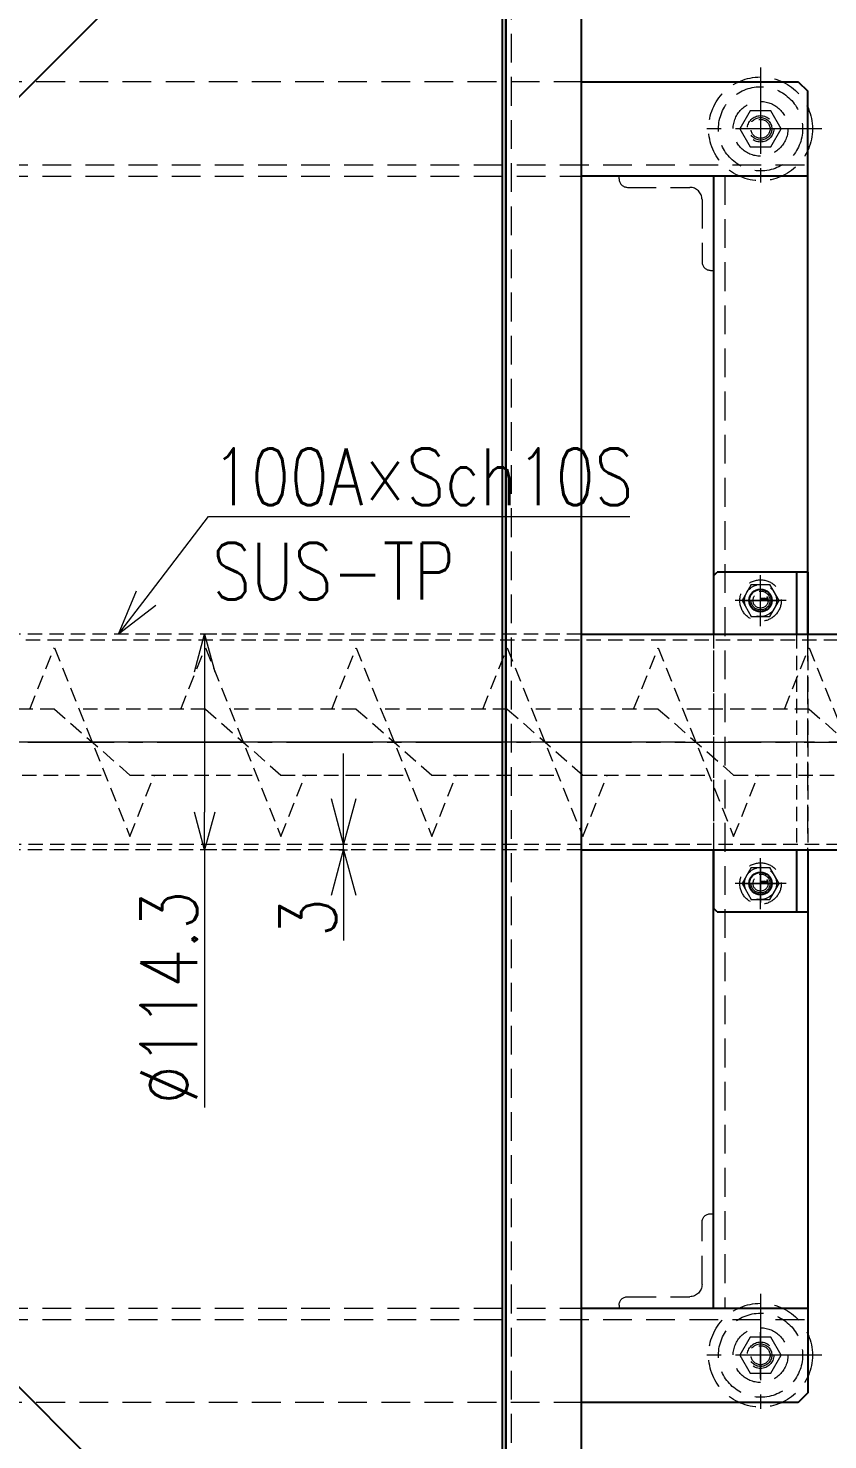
# Model space of a CAD drawing. Header units: millimetres. Extents: x 0 to 38884, y -3675 to 8056.
# Drawn here: x 25919 to 26342, y 4151 to 4900 of the extents above; entities that cross this region are included whole.
import ezdxf
from ezdxf import colors
from ezdxf.entities.mleader import LeaderData, LeaderLine
from ezdxf.math import Vec2, Vec3

# ---------------------------------------------------------------- set-up
doc = ezdxf.new("R2010")
doc.units = ezdxf.units.MM
doc.header["$LTSCALE"] = 2.4
doc.header["$PDMODE"] = 99
doc.header["$PDSIZE"] = 1
for name, pattern in [('CENTER2', [28.575, 19.05, -3.175, 3.175, -3.175]), ('HIDDEN', [9.525, 6.35, -3.175]), ('HIDDEN2', [4.7625, 3.175, -1.5875])]:
    doc.linetypes.add(name, pattern=pattern)
for name, color, linetype, lineweight in [('03_かくれ線', 6, 'HIDDEN2', 13), ('04_HIDDEN', 2, 'HIDDEN', 13), ('04_中心線', 1, 'CENTER2', 9), ('05_CENTER', 4, 'CENTER2', 13), ('07_寸法線', 3, 'Continuous', 9), ('08_DIM', 3, 'Continuous', 13)]:
    doc.layers.add(name, color=color, linetype=linetype, lineweight=lineweight)
doc.layers.add('10_DRAFT', color=8, linetype='Continuous', lineweight=0, plot=False)
doc.styles.add('KSS_TXT', font='txt.shx', dxfattribs={"bigfont": 'extfont2.shx'})
doc.styles.get("Standard").update_dxf_attribs({"font": 'txt.shx', "bigfont": 'extfont2.shx'})
doc.styles.add('寸法用', font='simplex.shx', dxfattribs={"width": 0.8, "bigfont": '@extfont2.shx'})
doc.dimstyles.new('KSS_DIM', dxfattribs={"dimscale": 2, "dimtxt": 3, "dimasz": 2.5, "dimexe": 1.25, "dimexo": 0.625, "dimtad": 1, "dimdsep": 46, "dimtxsty": 'KSS_TXT', "dimblk": 'OPEN30', "dimcen": 0, "dimazin": 2, "dimtfac": 0.75, "dimtmove": 0, "dimatfit": 3, "dimldrblk": 'OPEN30', "dimfxl": 1.25, "dimtolj": 1, "dimarcsym": 0})
doc.dimstyles.new('機械製図用', dxfattribs={"dimtxt": 3.5, "dimasz": 3.5, "dimexe": 2, "dimexo": 0, "dimgap": 1.2, "dimtad": 1, "dimdsep": 46, "dimtxsty": '寸法用', "dimblk": 'OPEN30', "dimcen": 0, "dimclrd": 256, "dimclre": 256, "dimclrt": 7, "dimazin": 2, "dimtm": 1e-09, "dimtfac": 0.75, "dimtmove": 0, "dimatfit": 3, "dimldrblk": 'OPEN30', "dimfxl": 1, "dimlwd": -1, "dimlwe": -1, "dimarcsym": 0})

# ---------------------------------------------------------------- blocks, each defined once
blk = doc.blocks.new('_Open30')
at = {"color": 0, "linetype": 'ByBlock', "lineweight": -2}
for p, q in [((-1, 0.268), (0, 0)), ((0, 0), (-1, -0.268)), ((0, 0), (-1, 0))]:
    blk.add_line(p, q, dxfattribs=at)
blk = doc.blocks.new('*D1185')
at = {"layer": '08_DIM', "color": 0, "lineweight": -2, "transparency": 16777216}
for p, q in [((28211.21, 4437.44), (28211.21, 3666.91)), ((24931.71, 3879.94), (24931.71, 3666.91)), ((24956.71, 3679.41), (28186.21, 3679.41))]:
    blk.add_line(p, q, dxfattribs=at)
at = {"layer": 'Defpoints', "color": 0, "transparency": 16777216}
for p in [(28211.21, 4443.69), (24931.71, 3886.19), (28211.21, 3679.41)]:
    blk.add_point(p, dxfattribs=at)
at = {"layer": '08_DIM', "color": 0, "lineweight": -2, "transparency": 16777216, "xscale": 25, "yscale": 25, "zscale": 25, "rotation": 180}
blk.add_blockref('_Open30', (24931.71, 3679.41), dxfattribs=at)
at = {"layer": '08_DIM', "color": 0, "lineweight": -2, "transparency": 16777216, "xscale": 25, "yscale": 25, "zscale": 25}
blk.add_blockref('_Open30', (28211.21, 3679.41), dxfattribs=at)
at = {"layer": '08_DIM', "color": 0, "transparency": 16777216, "insert": (26571.46, 3700.66), "char_height": 30, "attachment_point": 5, "style": 'KSS_TXT'}
blk.add_mtext('\\A1;3279.5', dxfattribs=at)
blk = doc.blocks.new('*D1198')
at = {"layer": '08_DIM', "color": 0, "lineweight": -2, "transparency": 16777216}
for p, q in [((26471.71, 4409.94), (26471.71, 3755.72)), ((24931.71, 3879.94), (24931.71, 3755.72)), ((24956.71, 3768.22), (26446.71, 3768.22))]:
    blk.add_line(p, q, dxfattribs=at)
at = {"layer": 'Defpoints', "color": 0, "transparency": 16777216}
for p in [(26471.71, 4416.19), (24931.71, 3886.19), (26471.71, 3768.22)]:
    blk.add_point(p, dxfattribs=at)
at = {"layer": '08_DIM', "color": 0, "lineweight": -2, "transparency": 16777216, "xscale": 25, "yscale": 25, "zscale": 25, "rotation": 180}
blk.add_blockref('_Open30', (24931.71, 3768.22), dxfattribs=at)
at = {"layer": '08_DIM', "color": 0, "lineweight": -2, "transparency": 16777216, "xscale": 25, "yscale": 25, "zscale": 25}
blk.add_blockref('_Open30', (26471.71, 3768.22), dxfattribs=at)
at = {"layer": '08_DIM', "color": 0, "transparency": 16777216, "insert": (25701.71, 3789.47), "char_height": 30, "attachment_point": 5, "style": 'KSS_TXT'}
blk.add_mtext('\\A1;1540', dxfattribs=at)
blk = doc.blocks.new('A$C1140449C_1')
at = {"color": 0}
for p, q in [((598, 598), (197.7, 197.7)), ((598, -598), (197.7, -197.7))]:
    blk.add_line(p, q, dxfattribs=at)
for points in [[(600, -600), (-600, -600), (-600, 600), (600, 600)], [(598, -598), (-598, -598), (-598, 598), (598, 598)]]:
    blk.add_lwpolyline(points, close=True, dxfattribs=at)
blk.add_lwpolyline([(600, 600), (640, 600), (640, -600), (600, -600)], close=True)
at = {"layer": '04_HIDDEN'}
blk.add_line((603, -600), (603, 600), dxfattribs=at)
at = {"layer": '05_CENTER'}
blk.add_line((668.35, 0), (-668.35, 0), dxfattribs=at)
blk = doc.blocks.new('A$C01295FB4_1')
blk.add_blockref('A$C1140449C_1', (0, 0))
blk = doc.blocks.new('10b_1')
at = {"color": 0}
for p, q in [((-4.9, 8.49), (-9.8, 0)), ((-4.9, 8.49), (4.9, 8.49)), ((9.8, 0), (4.9, 8.49)), ((-9.8, 0), (-4.9, -8.49)), ((4.9, -8.49), (9.8, 0)), ((-4.9, -8.49), (4.9, -8.49))]:
    blk.add_line(p, q, dxfattribs=at)
at = {"color": 0, "linetype": 'CENTER2'}
for p, q in [((0, -13.51), (0, 13.51)), ((13.51, 0), (-13.51, 0))]:
    blk.add_line(p, q, dxfattribs=at)
at = {"color": 0}
for radius in [11, 8.49, 5, 4]:
    blk.add_circle((0, 0), radius, dxfattribs=at)
at = {"layer": '10_DRAFT', "style": 'KSS_TXT'}
blk.add_text('M10', height=1.25, dxfattribs=at).set_placement((0.26, 0.12))
blk = doc.blocks.new('KK015066_54_5_1')
for p, q in [((1.5, 50), (0, 50)), ((0, 0), (0, 50)), ((6, 12.5), (6, 45.5)), ((0, 0), (50, 0)), ((45.5, 6), (12.5, 6)), ((50, 1.5), (50, 0))]:
    blk.add_line(p, q)
for centre, radius, start, end in [((1.5, 45.5), 4.5, 0, 90), ((12.5, 12.5), 6.5, 180, 270), ((45.5, 1.5), 4.5, 0, 90)]:
    blk.add_arc(centre, radius, start, end)
at = {"flags": 3}
blk.add_attdef('PARAM', (0, 0), '', height=1, dxfattribs=at)
blk = doc.blocks.new('A$C704D04FF_1')
at = {"color": 0}
for points in [[(-675, 375), (325, 375), (325, 420), (320, 425), (-670, 425), (-675, 420)], [(325, 375), (275, 375), (275, -225), (325, -225)], [(-675, -225), (325, -225), (325, -270), (320, -275), (-670, -275), (-675, -270)]]:
    blk.add_lwpolyline(points, close=True, dxfattribs=at)
for centre in [(300, 150), (300, 0)]:
    blk.add_circle(centre, 6, dxfattribs=at)
at = {"layer": '04_HIDDEN'}
for p, q in [((-675, 381), (325, 381)), ((281, 375), (281, -225)), ((-675, -231), (325, -231))]:
    blk.add_line(p, q, dxfattribs=at)
at = {"layer": '05_CENTER'}
for p, q in [((300, 138.95), (300, 161.05)), ((311.05, 150), (288.95, 150)), ((300, -11.05), (300, 11.05)), ((311.05, 0), (288.95, 0))]:
    blk.add_line(p, q, dxfattribs=at)
at = {"color": 0, "rotation": 180}
blk.add_blockref('KK015066_54_5_1', (275, 375), dxfattribs=at)
at = {"color": 0, "xscale": -1}
blk.add_blockref('KK015066_54_5_1', (275, -225), dxfattribs=at)
blk = doc.blocks.new('KC-1275-A-4b_1')
at = {"color": 0}
for p, q in [((-5.48, 9.48), (-10.97, 0)), ((5.48, 9.5), (-5.48, 9.48)), ((10.97, 0), (5.48, 9.5)), ((-10.97, 0), (-5.48, -9.5)), ((5.48, -9.48), (10.97, 0)), ((-5.48, -9.5), (5.48, -9.48))]:
    blk.add_line(p, q, dxfattribs=at)
for radius in [27.5, 22.3, 14.5, 6, 5.05]:
    blk.add_circle((0, 0), radius, dxfattribs=at)
at = {"layer": '05_CENTER', "color": 0}
for p, q in [((0, 32.5), (0, -32.5)), ((32.5, 0), (-32.5, 0))]:
    blk.add_line(p, q, dxfattribs=at)
blk = doc.blocks.new('A$C12B059C0_1')
at = {"layer": '04_HIDDEN'}
for centre in [(300, 400), (300, -250)]:
    blk.add_circle(centre, 7, dxfattribs=at)
at = {"layer": '05_CENTER'}
for p, q in [((300, 412.29), (300, 387.71)), ((312.29, 400), (287.71, 400)), ((300, -262.29), (300, -237.71)), ((312.29, -250), (287.71, -250))]:
    blk.add_line(p, q, dxfattribs=at)
for name, p in [('A$C704D04FF_1', (0, 0)), ('10b_1', (300, 150)), ('10b_1', (300, 0))]:
    blk.add_blockref(name, p)
at = {"layer": '04_HIDDEN', "color": 4}
for p in [(300, 400), (300, -250)]:
    blk.add_blockref('KC-1275-A-4b_1', p, dxfattribs=at)
blk = doc.blocks.new('*D1263')
at = {"layer": '07_寸法線', "transparency": 16777216}
for p, q in [((26018.56, 4578.34), (26010.07, 4578.34)), ((26012.07, 4558.34), (26012.07, 4484.04)), ((26018.56, 4464.04), (26010.07, 4464.04)), ((26012.07, 4464.04), (26012.07, 4327.47))]:
    blk.add_line(p, q, dxfattribs=at)
at = {"layer": 'Defpoints', "color": 0, "transparency": 16777216}
for p in [(26018.56, 4578.34), (26012.07, 4464.04), (26018.56, 4464.04)]:
    blk.add_point(p, dxfattribs=at)
at = {"layer": '07_寸法線', "transparency": 16777216, "xscale": 20, "yscale": 20, "zscale": 20}
for p, rotation in [((26012.07, 4578.34), 90), ((26012.07, 4464.04), 270)]:
    blk.add_blockref('_Open30', p, dxfattribs=dict(at, rotation=rotation))
at = {"layer": '07_寸法線', "color": 7, "transparency": 16777216, "insert": (25993.07, 4385.76), "char_height": 30, "attachment_point": 5, "rotation": 90, "style": '寸法用'}
blk.add_mtext('%%C114.3', dxfattribs=at)
blk = doc.blocks.new('*D1264')
at = {"layer": '07_寸法線', "transparency": 16777216}
for p, q in [((26085.74, 4491.04), (26085.74, 4515.04)), ((26083.16, 4467.04), (26087.74, 4467.04)), ((26085.74, 4464.04), (26085.74, 4467.04)), ((26083.16, 4464.04), (26087.74, 4464.04)), ((26085.74, 4440.04), (26085.74, 4416.04))]:
    blk.add_line(p, q, dxfattribs=at)
at = {"layer": 'Defpoints', "color": 0, "transparency": 16777216}
for p in [(26083.16, 4467.04), (26085.74, 4467.04), (26083.16, 4464.04)]:
    blk.add_point(p, dxfattribs=at)
at = {"layer": '07_寸法線', "transparency": 16777216, "xscale": 24, "yscale": 24, "zscale": 24}
for p, rotation in [((26085.74, 4467.04), 270), ((26085.74, 4464.04), 90)]:
    blk.add_blockref('_Open30', p, dxfattribs=dict(at, rotation=rotation))
at = {"layer": '07_寸法線', "color": 7, "transparency": 16777216, "insert": (26066.74, 4428.06), "char_height": 30, "attachment_point": 5, "rotation": 90, "style": '寸法用'}
blk.add_mtext('3', dxfattribs=at)

msp = doc.modelspace()

# ---------------------------------------------------------------- linework, layer by layer
for p, q in [((26211.7122, 4871.1912), (26326.7122, 4871.1912)), ((26326.7122, 4871.1912), (26331.7122, 4866.1912)), ((26331.7122, 4578.3412), (26331.7122, 4866.1912)), ((26331.7122, 4821.1912), (26211.7122, 4821.1912)), ((26281.7122, 4821.1912), (26281.7122, 4578.3412)), ((26281.7122, 4221.1912), (26281.7122, 4464.0412)), ((26331.7122, 4464.0412), (26331.7122, 4176.1912)), ((26211.7122, 4221.1912), (26331.7122, 4221.1912)), ((26331.7122, 4176.1912), (26326.7122, 4171.1912)), ((26326.7122, 4171.1912), (26211.7122, 4171.1912))]:
    msp.add_line(p, q)
at = {"color": 0}
for p, q in [((26281.7122, 4609.1912), (26283.7122, 4611.1912)), ((26281.7122, 4609.1912), (26281.7122, 4578.3412)), ((26331.7122, 4611.1912), (26283.7122, 4611.1912)), ((26325.7122, 4611.1912), (26325.7122, 4578.3412)), ((26331.7122, 4611.1912), (26331.7122, 4578.3412)), ((26211.7122, 4578.3412), (26462.7122, 4578.3412)), ((26211.7122, 4464.0412), (26462.7122, 4464.0412)), ((26281.7122, 4464.0412), (26281.7122, 4433.1912)), ((26325.7122, 4464.0412), (26325.7122, 4431.1912)), ((26331.7122, 4464.0412), (26331.7122, 4431.1912)), ((26283.7122, 4431.1912), (26281.7122, 4433.1912)), ((26283.7122, 4431.1912), (26331.7122, 4431.1912))]:
    msp.add_line(p, q, dxfattribs=at)
for centre in [(26306.7122, 4596.1912), (26306.7122, 4446.1912)]:
    msp.add_circle(centre, 6, dxfattribs=at)
at = {"layer": '03_かくれ線'}
for p, q in [((25768.7122, 4575.3412), (26467.7122, 4575.3412)), ((26211.7122, 4578.3412), (25769.7122, 4578.3412)), ((26281.7122, 4578.3412), (26281.7122, 4464.0412)), ((26325.7122, 4578.3412), (26325.7122, 4464.0412)), ((26331.7122, 4578.3412), (26331.7122, 4464.0412)), ((25919.4645, 4538.6912), (25932.4645, 4571.1912)), ((25932.4645, 4571.1912), (25972.4646, 4471.1912)), ((25999.4646, 4538.6912), (26012.4646, 4571.1912)), ((26012.4646, 4571.1912), (26052.4647, 4471.1912)), ((26079.4647, 4538.6912), (26092.4647, 4571.1912)), ((26092.4647, 4571.1912), (26132.4648, 4471.1912)), ((26159.4648, 4538.6912), (26172.4648, 4571.1912)), ((26172.4648, 4571.1912), (26212.4648, 4471.1912)), ((26239.4648, 4538.6912), (26252.4648, 4571.1912)), ((26252.4648, 4571.1912), (26292.4649, 4471.1912)), ((26319.4649, 4538.6912), (26332.4649, 4571.1912)), ((26332.4649, 4571.1912), (26372.465, 4471.1912)), ((25932.4645, 4538.6912), (25972.4646, 4503.6915)), ((26012.4646, 4538.6912), (26052.4647, 4503.6913)), ((26092.4647, 4538.6912), (26132.4647, 4503.6912)), ((26172.4648, 4538.6912), (26212.4648, 4503.6913)), ((26252.4648, 4538.6912), (26292.4649, 4503.6913)), ((26332.4649, 4538.6912), (26372.4649, 4503.6912)), ((25972.4646, 4471.1912), (25985.4647, 4503.6915)), ((26052.4647, 4471.1912), (26065.4647, 4503.6913)), ((26132.4648, 4471.1912), (26145.4648, 4503.6913)), ((26212.4648, 4471.1912), (26225.4649, 4503.6913)), ((26292.4649, 4471.1912), (26305.4649, 4503.6912)), ((25758.7122, 4467.0412), (26467.7122, 4467.0412)), ((26211.7122, 4464.0412), (25769.7122, 4464.0412))]:
    msp.add_line(p, q, dxfattribs=at)
for points in [[(25932.4645, 4538.6912), (25865.4645, 4538.6912)], [(26012.4646, 4538.6912), (25945.4646, 4538.6912)], [(26092.4647, 4538.6912), (26025.4646, 4538.6912)], [(26172.4648, 4538.6912), (26105.4647, 4538.6912)], [(26252.4648, 4538.6912), (26185.4648, 4538.6912)], [(26332.4649, 4538.6912), (26265.4649, 4538.6912)], [(25892.4643, 4503.6917), (25959.4645, 4503.6915)], [(25972.4646, 4503.6915), (26039.4646, 4503.6913)], [(26052.4646, 4503.6914), (26119.4647, 4503.6912)], [(26132.4645, 4503.6913), (26199.4648, 4503.6912)], [(26212.4648, 4503.6913), (26279.4649, 4503.6912)], [(26292.4648, 4503.6913), (26359.465, 4503.6911)]]:
    msp.add_lwpolyline(points, dxfattribs=at)
at = {"layer": '04_中心線'}
for p, q in [((26306.7122, 4586.1912), (26306.7122, 4606.1912)), ((26296.7122, 4596.1912), (26316.7122, 4596.1912)), ((26472.4635, 4521.1912), (24982.4635, 4521.1912)), ((25301.1324, 4521.1912), (26478.8591, 4521.1912)), ((26306.7122, 4456.1912), (26306.7122, 4436.1912)), ((26296.7122, 4446.1912), (26316.7122, 4446.1912))]:
    msp.add_line(p, q, dxfattribs=at)

# ---------------------------------------------------------------- block references
msp.add_blockref('A$C01295FB4_1', (25571.7122, 4521.1912))
at = {"layer": '04_HIDDEN'}
msp.add_blockref('A$C12B059C0_1', (26006.7122, 4446.1912), dxfattribs=at)

# ---------------------------------------------------------------- dimensions: what is measured, and where the dimension line sits
at = {"layer": '07_寸法線'}
dim = msp.add_linear_dim(base=(26012.0723, 4464.0412), p1=(26018.5617, 4578.3412), p2=(26018.5617, 4464.0412), angle=270, text='%%C<>', dimstyle='機械製図用', override={"dimtxt": 30, "dimasz": 20, "dimgap": 4}, dxfattribs=at)
dim.commit()
dim.dimension.update_dxf_attribs({"geometry": '*D1263', "text_midpoint": (25993.0723, 4385.7554)})
dim = msp.add_linear_dim(base=(26085.7356, 4467.0412), p1=(26083.1617, 4464.0412), p2=(26083.1617, 4467.0412), angle=270, dimstyle='機械製図用', override={"dimtxt": 30, "dimasz": 24, "dimgap": 4, "dimtmove": 2}, dxfattribs=at)
dim.commit()
dim.dimension.update_dxf_attribs({"geometry": '*D1264', "text_midpoint": (26066.7356, 4428.0583), "dimtype": 160})
at = {"layer": '08_DIM'}
for base, p2, override, picture, middle in [((28211.2122, 3679.4117), (28211.2122, 4443.6912), {"dimscale": 10, "dimarcsym": 1}, '*D1185', (26571.4622, 3700.6617)), ((26471.7122, 3768.224), (26471.7122, 4416.1912), {"dimscale": 10, "dimpost": '', "dimarcsym": 1}, '*D1198', (25701.7122, 3789.474))]:
    dim = msp.add_linear_dim(base=base, p1=(24931.7122, 3886.1912), p2=p2, dimstyle='KSS_DIM', override=override, dxfattribs=at)
    dim.commit()
    dim.dimension.update_dxf_attribs({"geometry": picture, "text_midpoint": middle})

# ---------------------------------------------------------------- leaders
at = {"layer": '07_寸法線'}
ml = msp.add_multileader_mtext('Standard', dxfattribs=at)
ml.set_content('100A×Sch10S\\PSUS-TP', color=7, style='寸法用')
ml.set_leader_properties(color=256, linetype='ByLayer', lineweight=-1)
ml.set_arrow_properties(name='OPEN30')
ml.build(insert=Vec2(0, 0))
ml.multileader.update_dxf_attribs({"has_dogleg": 0, "text_left_attachment_type": 6, "text_right_attachment_type": 6, "arrow_head_size": 24})
ctx = ml.context
ctx.base_point, ctx.char_height, ctx.arrow_head_size, ctx.plane_origin = Vec3(26014.1031, 4640.7693), 30, 24, Vec3(25901.3723, 4433.7194)
ctx.left_attachment, ctx.right_attachment = 6, 6
notes = []
notes.append((ctx, [(1, (1, 1, 0), (26006.1031, 4640.7693), (1, 0), 8, [(0, [(25966.4556, 4578.3412)], 0, [])])]))
ctx.mtext.insert, ctx.mtext.flow_direction = Vec3(26016.1031, 4676.7693), 5
for ctx, leaders in notes:
    for number, flags, end, landing, length, lines in leaders:
        leader = LeaderData()
        leader.index, (leader.has_last_leader_line, leader.has_dogleg_vector, leader.attachment_direction) = number, flags
        leader.last_leader_point, leader.dogleg_vector, leader.dogleg_length = Vec3(end), Vec3(landing), length
        for number, points, colour, breaks in lines:
            line = LeaderLine()
            line.index, line.vertices, line.color, line.breaks = number, Vec3.list(points), colors.encode_raw_color(colour), breaks
            leader.lines.append(line)
        ctx.leaders.append(leader)

doc.saveas('drawing.dxf')
